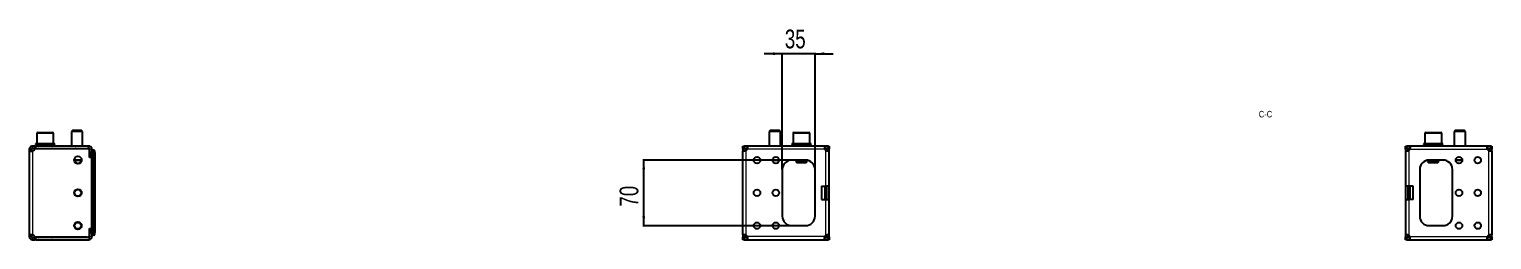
# Model space of a CAD drawing. Header units: millimetres. Extents: x -438 to 2930, y -570 to 593.
# Drawn here: x 1367 to 2930, y 195 to 420 of the extents above; entities that cross this region are included whole.
import ezdxf

# ---------------------------------------------------------------- set-up
doc = ezdxf.new("R2010")
doc.units = ezdxf.units.MM
doc.layers.add('FORMAT', color=7, linetype='Continuous')
doc.styles.add('SLDTEXTSTYLE0', font='TXT', dxfattribs={"width": 0.75})
doc.dimstyles.new('SLDDIMSTYLE0', dxfattribs={"dimtxt": 20, "dimasz": 10, "dimexe": 0, "dimexo": 0.0625, "dimgap": 5, "dimtad": 2, "dimdec": 1, "dimrnd": 1e-09, "dimzin": 12, "dimdsep": 46, "dimtxsty": 'SLDTEXTSTYLE0', "dimsah": 1, "dimcen": 0.09, "dimadec": 0, "dimazin": 3, "dimtfac": 1, "dimtofl": 0, "dimtmove": 0, "dimatfit": 3, "dimfxl": 0, "dimfrac": 2, "dimtolj": 1, "dimtzin": 12, "dimarcsym": 0})
doc.dimstyles.new('SLDDIMSTYLE1', dxfattribs={"dimtxt": 20, "dimasz": 10, "dimexe": 0, "dimexo": 0.0625, "dimgap": 5, "dimtad": 2, "dimdec": 1, "dimrnd": 1e-09, "dimzin": 12, "dimdsep": 46, "dimtxsty": 'SLDTEXTSTYLE0', "dimsah": 1, "dimcen": 0.09, "dimadec": 0, "dimazin": 3, "dimtfac": 1, "dimtmove": 0, "dimatfit": 0, "dimfxl": 0, "dimfrac": 2, "dimtolj": 1, "dimtzin": 12, "dimarcsym": 0})

# ---------------------------------------------------------------- blocks, each defined once
blk = doc.blocks.new('_D_9')
at = {"layer": 'FORMAT'}
for p, q in [((2171.5, 393.4), (2152.3, 393.4)), ((2171.5, 270), (2171.5, 394.4)), ((2206.5, 393.4), (2171.5, 393.4)), ((2206.5, 270), (2206.5, 394.4)), ((2206.5, 393.4), (2225.7, 393.4))]:
    blk.add_line(p, q, dxfattribs=at)
for points in [[(2171.5, 393.4), (2161.5, 395), (2161.5, 391.9)], [(2206.5, 393.4), (2216.5, 391.9), (2216.5, 395)]]:
    blk.add_solid(points, dxfattribs=at)
at = {"layer": 'FORMAT', "insert": (2174.2, 419.2), "char_height": 20, "attachment_point": 1, "style": 'SLDTEXTSTYLE0'}
blk.add_mtext('35', dxfattribs=at)
blk = doc.blocks.new('_D_10')
at = {"layer": 'FORMAT'}
for p, q in [((2181.5, 279.9), (2022.5, 279.9)), ((2023.5, 209.9), (2023.5, 279.9)), ((2181.5, 209.9), (2022.5, 209.9))]:
    blk.add_line(p, q, dxfattribs=at)
for points in [[(2023.5, 279.9), (2022, 269.9), (2025, 269.9)], [(2023.5, 209.9), (2025, 219.9), (2022, 219.9)]]:
    blk.add_solid(points, dxfattribs=at)
at = {"layer": 'FORMAT', "insert": (1997.7, 230.2), "char_height": 20, "attachment_point": 1, "rotation": 90, "style": 'SLDTEXTSTYLE0'}
blk.add_mtext('70', dxfattribs=at)

msp = doc.modelspace()

# ---------------------------------------------------------------- linework, layer by layer
at = {"color": 7, "linetype": 'Continuous', "lineweight": 25}
for p, q in [((1373.71, 297.45), (1373.71, 296.45)), ((1373.71, 297.45), (1373.72, 297.45)), ((1373.72, 297.45), (1373.72, 297.2)), ((1374.51, 297.45), (1373.72, 297.45)), ((1374.51, 297.45), (1374.61, 297.45)), ((1374.61, 297.45), (1374.61, 297.2)), ((1376.75, 297.45), (1374.61, 297.45)), ((1374.96, 308.45), (1374.96, 297.45)), ((1375.96, 309.45), (1391.96, 309.45)), ((1376.75, 297.45), (1376.93, 297.45)), ((1376.93, 297.45), (1376.93, 297.2)), ((1380.09, 297.45), (1376.93, 297.45)), ((1380.09, 297.45), (1380.32, 297.45)), ((1380.32, 297.45), (1380.32, 297.2)), ((1384.01, 297.45), (1380.32, 297.45)), ((1384.01, 297.45), (1384.1, 297.45)), ((1384.23, 297.45), (1384.26, 297.45)), ((1384.26, 297.45), (1384.26, 297.2)), ((1387.93, 297.45), (1384.26, 297.45)), ((1387.93, 297.45), (1388.16, 297.45)), ((1388.16, 297.45), (1388.16, 297.2)), ((1391.25, 297.45), (1388.16, 297.45)), ((1391.25, 297.45), (1391.42, 297.45)), ((1391.42, 297.45), (1391.42, 297.2)), ((1393.45, 297.45), (1391.42, 297.45)), ((1392.96, 297.45), (1392.96, 308.45)), ((1393.45, 297.45), (1393.54, 297.45)), ((1393.54, 297.45), (1393.54, 297.2)), ((1394.21, 297.45), (1393.54, 297.45)), ((1394.21, 296.45), (1394.21, 297.45)), ((1413.04, 311.45), (1411.96, 310.37)), ((1411.96, 310.37), (1411.96, 294.95)), ((1423.96, 310.37), (1411.96, 310.37)), ((1422.89, 311.45), (1413.04, 311.45)), ((1423.96, 310.37), (1422.89, 311.45)), ((1423.96, 294.95), (1423.96, 310.37)), ((2158.58, 311.45), (2157.51, 310.37)), ((2157.51, 310.37), (2157.51, 294.95)), ((2169.51, 310.37), (2157.51, 310.37)), ((2168.43, 311.45), (2158.58, 311.45)), ((2169.51, 310.37), (2168.43, 311.45)), ((2169.51, 294.95), (2169.51, 310.37)), ((2181.76, 297.45), (2181.76, 296.45)), ((2181.76, 297.45), (2181.76, 297.2)), ((2182.59, 297.45), (2181.76, 297.45)), ((2181.76, 297.45), (2181.76, 297.45)), ((2182.59, 297.45), (2182.69, 297.45)), ((2182.69, 297.45), (2182.69, 297.2)), ((2184.86, 297.45), (2182.69, 297.45)), ((2183.01, 308.45), (2183.01, 297.45)), ((2184.01, 309.45), (2192.4, 309.45)), ((2184.86, 297.45), (2185.04, 297.45)), ((2185.04, 297.45), (2185.04, 297.2)), ((2188.22, 297.45), (2185.04, 297.45)), ((2188.22, 297.45), (2188.45, 297.45)), ((2188.45, 297.45), (2188.45, 297.2)), ((2192.15, 297.45), (2188.45, 297.45)), ((2192.15, 297.45), (2192.44, 297.45)), ((2192.15, 297.45), (2192.22, 297.45)), ((2192.35, 297.45), (2192.4, 297.45)), ((2192.4, 309.45), (2200.01, 309.45)), ((2192.4, 297.45), (2192.4, 297.2)), ((2196.06, 297.45), (2192.4, 297.45)), ((2196.06, 297.45), (2196.29, 297.45)), ((2196.29, 297.45), (2196.29, 297.2)), ((2199.35, 297.45), (2196.29, 297.45)), ((2199.35, 297.45), (2199.53, 297.45)), ((2199.53, 297.45), (2199.53, 297.2)), ((2201.53, 297.45), (2199.53, 297.45)), ((2201.01, 297.45), (2201.01, 308.45)), ((2201.53, 297.45), (2201.62, 297.45)), ((2201.62, 297.45), (2201.62, 297.2)), ((2202.26, 297.45), (2201.62, 297.45)), ((2202.26, 296.45), (2202.26, 297.45)), ((2856.76, 297.45), (2856.76, 296.45)), ((2856.76, 297.45), (2856.76, 297.2)), ((2857.59, 297.45), (2856.76, 297.45)), ((2856.76, 297.45), (2856.76, 297.45)), ((2857.59, 297.45), (2857.7, 297.45)), ((2857.7, 297.45), (2857.7, 297.2)), ((2859.86, 297.45), (2857.7, 297.45)), ((2858.01, 308.45), (2858.01, 297.45)), ((2859.01, 309.45), (2867.35, 309.45)), ((2859.86, 297.45), (2860.04, 297.45)), ((2860.04, 297.45), (2860.04, 297.2)), ((2863.22, 297.45), (2860.04, 297.45)), ((2863.22, 297.45), (2863.45, 297.45)), ((2863.45, 297.45), (2863.45, 297.2)), ((2867.15, 297.45), (2863.45, 297.45)), ((2867.15, 297.45), (2867.39, 297.45)), ((2867.15, 297.45), (2867.23, 297.45)), ((2867.35, 309.45), (2875.01, 309.45)), ((2867.35, 297.45), (2867.4, 297.45)), ((2867.4, 297.45), (2867.4, 297.2)), ((2871.06, 297.45), (2867.4, 297.45)), ((2871.06, 297.45), (2871.29, 297.45)), ((2871.29, 297.45), (2871.29, 297.2)), ((2874.36, 297.45), (2871.29, 297.45)), ((2874.36, 297.45), (2874.53, 297.45)), ((2874.53, 297.45), (2874.53, 297.2)), ((2876.53, 297.45), (2874.53, 297.45)), ((2876.01, 297.45), (2876.01, 308.45)), ((2876.53, 297.45), (2876.62, 297.45)), ((2876.62, 297.45), (2876.62, 297.2)), ((2877.26, 297.45), (2876.62, 297.45)), ((2877.26, 296.45), (2877.26, 297.45)), ((2890.58, 311.45), (2889.51, 310.37)), ((2889.51, 310.37), (2889.51, 294.95)), ((2901.51, 310.37), (2889.51, 310.37)), ((2900.43, 311.45), (2890.58, 311.45)), ((2901.51, 310.37), (2900.43, 311.45)), ((2901.51, 294.95), (2901.51, 310.37)), ((1369.46, 291.45), (1366.96, 291.45)), ((1366.96, 291.45), (1366.96, 290.23)), ((1369.46, 290.23), (1366.96, 290.23)), ((1366.96, 290.23), (1366.96, 199.67)), ((1369.46, 291.45), (1369.46, 290.23)), ((1370.46, 292.45), (1370.46, 294.95)), ((1372.87, 294.95), (1370.46, 294.95)), ((1372.87, 292.45), (1370.46, 292.45)), ((1372.86, 294.95), (1372.86, 292.45)), ((1372.86, 294.95), (1373.86, 294.95)), ((1373.86, 292.45), (1372.86, 292.45)), ((1373.71, 296.45), (1373.72, 296.45)), ((1373.72, 296.45), (1373.72, 296.7)), ((1374.51, 296.45), (1373.72, 296.45)), ((1430.46, 294.95), (1373.86, 294.95)), ((1373.86, 292.45), (1430.46, 292.45)), ((1373.89, 292.35), (1428.86, 292.35)), ((1374.51, 296.45), (1374.61, 296.45)), ((1374.61, 296.45), (1374.61, 296.7)), ((1376.75, 296.45), (1374.61, 296.45)), ((1376.75, 296.45), (1376.93, 296.45)), ((1376.93, 296.45), (1376.93, 296.7)), ((1380.09, 296.45), (1376.93, 296.45)), ((1377.96, 296.45), (1377.96, 294.95)), ((1380.09, 296.45), (1380.32, 296.45)), ((1380.32, 296.45), (1380.32, 296.7)), ((1384.01, 296.45), (1380.32, 296.45)), ((1384.01, 296.45), (1384.19, 296.45)), ((1384.19, 296.45), (1384.26, 296.45)), ((1384.26, 296.45), (1384.26, 296.7)), ((1387.93, 296.45), (1384.26, 296.45)), ((1387.93, 296.45), (1388.16, 296.45)), ((1388.16, 296.45), (1388.16, 296.7)), ((1391.25, 296.45), (1388.16, 296.45)), ((1389.96, 294.95), (1389.96, 296.45)), ((1391.25, 296.45), (1391.42, 296.45)), ((1391.42, 296.45), (1391.42, 296.7)), ((1393.45, 296.45), (1391.42, 296.45)), ((1393.45, 296.45), (1393.54, 296.45)), ((1393.54, 296.45), (1393.54, 296.7)), ((1394.21, 296.45), (1393.54, 296.45)), ((1407.71, 292.45), (1407.71, 292.35)), ((1408, 292.45), (1408, 292.35)), ((1409.69, 292.45), (1409.69, 292.35)), ((1412.64, 292.45), (1412.64, 292.35)), ((1416.39, 292.45), (1416.39, 292.35)), ((1420.39, 292.45), (1420.39, 292.35)), ((1424.02, 292.45), (1424.02, 292.35)), ((1426.72, 292.45), (1426.72, 292.35)), ((1428.09, 292.45), (1428.09, 292.35)), ((1428.21, 292.35), (1428.21, 292.45)), ((1431.36, 282.85), (1431.36, 289.85)), ((1431.36, 284.43), (1431.46, 284.21)), ((1433.96, 282.85), (1431.36, 282.85)), ((1431.46, 291.45), (1431.46, 283.5)), ((1433.96, 283.5), (1431.46, 283.5)), ((1433.96, 291.45), (1433.96, 283.5)), ((1433.96, 291.2), (1434.16, 291.2)), ((1433.96, 201.47), (1433.96, 288.92)), ((1433.96, 282.85), (1433.96, 207.05)), ((1434.16, 291.2), (1435.85, 290.74)), ((1434.16, 202.1), (1434.16, 288.3)), ((1436.96, 287.85), (1436.96, 289.3)), ((1436.96, 287.85), (1436.96, 213.4)), ((2129.51, 292.45), (2129.51, 294.95)), ((2129.51, 294.95), (2130.62, 294.95)), ((2130.62, 292.45), (2129.51, 292.45)), ((2129.51, 292.45), (2129.51, 292.35)), ((2129.51, 292.35), (2132.01, 292.35)), ((2129.51, 291.74), (2129.51, 292.35)), ((2129.51, 291.74), (2129.51, 289.67)), ((2129.51, 200.22), (2129.51, 289.67)), ((2129.51, 289.67), (2130.6, 289.67)), ((2134.34, 294.95), (2130.62, 294.95)), ((2134.34, 292.45), (2130.62, 292.45)), ((2132.01, 292.35), (2132.01, 291.74)), ((2132.01, 291.74), (2132.01, 289.92)), ((2216.68, 294.95), (2134.34, 294.95)), ((2134.34, 294.95), (2134.34, 292.73)), ((2181.76, 296.45), (2181.76, 296.7)), ((2182.59, 296.45), (2181.76, 296.45)), ((2181.76, 296.45), (2181.76, 296.45)), ((2182.59, 296.45), (2182.69, 296.45)), ((2182.69, 296.45), (2182.69, 296.7)), ((2184.86, 296.45), (2182.69, 296.45)), ((2184.86, 296.45), (2185.04, 296.45)), ((2185.04, 296.45), (2185.04, 296.7)), ((2188.22, 296.45), (2185.04, 296.45)), ((2186.01, 296.45), (2186.01, 294.95)), ((2188.22, 296.45), (2188.45, 296.45)), ((2188.45, 296.45), (2188.45, 296.7)), ((2192.15, 296.45), (2188.45, 296.45)), ((2192.15, 296.45), (2192.3, 296.45)), ((2192.3, 296.45), (2192.4, 296.45)), ((2192.4, 296.45), (2192.4, 296.7)), ((2196.06, 296.45), (2192.4, 296.45)), ((2196.06, 296.45), (2196.29, 296.45)), ((2196.29, 296.45), (2196.29, 296.7)), ((2199.35, 296.45), (2196.29, 296.45)), ((2198.01, 294.95), (2198.01, 296.45)), ((2199.35, 296.45), (2199.53, 296.45)), ((2199.53, 296.45), (2199.53, 296.7)), ((2201.53, 296.45), (2199.53, 296.45)), ((2201.53, 296.45), (2201.62, 296.45)), ((2201.62, 296.45), (2201.62, 296.7)), ((2202.26, 296.45), (2201.62, 296.45)), ((2216.68, 294.95), (2216.68, 292.45)), ((2220.4, 294.95), (2216.68, 294.95)), ((2220.4, 292.45), (2216.68, 292.45)), ((2219.01, 292.35), (2221.51, 292.35)), ((2219.01, 291.74), (2219.01, 292.35)), ((2219.01, 289.9), (2219.01, 291.74)), ((2220.4, 294.95), (2221.51, 294.95)), ((2221.51, 292.45), (2220.4, 292.45)), ((2221.51, 294.95), (2221.51, 292.45)), ((2221.51, 292.35), (2221.51, 292.45)), ((2221.51, 292.35), (2221.51, 291.74)), ((2221.51, 289.67), (2221.51, 291.74)), ((2221.51, 251.95), (2221.51, 289.67)), ((2837.51, 292.45), (2837.51, 294.95)), ((2837.51, 294.95), (2838.62, 294.95)), ((2838.62, 292.45), (2837.51, 292.45)), ((2837.51, 292.45), (2837.51, 292.35)), ((2837.51, 292.35), (2840.01, 292.35)), ((2837.51, 291.74), (2837.51, 292.35)), ((2837.51, 291.74), (2837.51, 289.67)), ((2837.51, 289.67), (2838.6, 289.67)), ((2837.51, 289.67), (2837.51, 251.95)), ((2842.34, 294.95), (2838.62, 294.95)), ((2842.34, 292.45), (2838.62, 292.45)), ((2840.01, 292.35), (2840.01, 291.74)), ((2840.01, 291.74), (2840.01, 289.92)), ((2842.34, 294.95), (2842.34, 292.73)), ((2924.68, 294.95), (2842.34, 294.95)), ((2856.76, 296.45), (2856.76, 296.7)), ((2857.59, 296.45), (2856.76, 296.45)), ((2856.76, 296.45), (2856.76, 296.45)), ((2857.59, 296.45), (2857.7, 296.45)), ((2857.7, 296.45), (2857.7, 296.7)), ((2859.86, 296.45), (2857.7, 296.45)), ((2859.86, 296.45), (2860.04, 296.45)), ((2860.04, 296.45), (2860.04, 296.7)), ((2863.22, 296.45), (2860.04, 296.45)), ((2861.01, 296.45), (2861.01, 294.95)), ((2863.22, 296.45), (2863.45, 296.45)), ((2863.45, 296.45), (2863.45, 296.7)), ((2867.15, 296.45), (2863.45, 296.45)), ((2867.15, 296.45), (2867.31, 296.45)), ((2867.31, 296.45), (2867.4, 296.45)), ((2867.4, 296.45), (2867.4, 296.7)), ((2871.06, 296.45), (2867.4, 296.45)), ((2871.06, 296.45), (2871.29, 296.45)), ((2871.29, 296.45), (2871.29, 296.7)), ((2874.36, 296.45), (2871.29, 296.45)), ((2873.01, 294.95), (2873.01, 296.45)), ((2874.36, 296.45), (2874.53, 296.45)), ((2874.53, 296.45), (2874.53, 296.7)), ((2876.53, 296.45), (2874.53, 296.45)), ((2876.53, 296.45), (2876.62, 296.45)), ((2876.62, 296.45), (2876.62, 296.7)), ((2877.26, 296.45), (2876.62, 296.45)), ((2924.68, 292.45), (2924.68, 294.95)), ((2928.4, 294.95), (2924.68, 294.95)), ((2928.4, 292.45), (2924.68, 292.45)), ((2927.01, 292.35), (2929.51, 292.35)), ((2927.01, 291.74), (2927.01, 292.35)), ((2927.01, 289.9), (2927.01, 291.74)), ((2928.4, 294.95), (2929.51, 294.95)), ((2929.51, 292.45), (2928.4, 292.45)), ((2929.51, 294.95), (2929.51, 292.45)), ((2929.51, 292.35), (2929.51, 292.45)), ((2929.51, 292.35), (2929.51, 291.74)), ((2929.51, 289.67), (2929.51, 291.74)), ((2929.51, 289.67), (2929.51, 200.22)), ((1422.93, 279.45), (1414.99, 279.45)), ((2167.97, 279.45), (2161.04, 279.45)), ((2171.51, 269.95), (2171.51, 219.95)), ((2196.51, 279.95), (2181.51, 279.95)), ((2183.18, 279.85), (2183.16, 279.85)), ((2183.18, 279.85), (2183.18, 279.85)), ((2183.28, 279.85), (2183.18, 279.85)), ((2183.28, 279.95), (2183.28, 279.85)), ((2186.53, 279.85), (2183.28, 279.85)), ((2186.01, 279.85), (2186.01, 278.52)), ((2186.01, 278.52), (2187.08, 277.45)), ((2186.01, 278.52), (2192.3, 278.52)), ((2186.53, 279.85), (2188.43, 279.85)), ((2187.08, 277.45), (2192.25, 277.45)), ((2188.99, 279.85), (2188.43, 279.85)), ((2195.03, 279.85), (2188.99, 279.85)), ((2192.25, 277.45), (2196.93, 277.45)), ((2192.3, 278.52), (2198.01, 278.52)), ((2195.58, 279.85), (2195.03, 279.85)), ((2195.58, 279.85), (2197.48, 279.85)), ((2196.93, 277.45), (2198.01, 278.52)), ((2197.92, 279.85), (2197.48, 279.85)), ((2198.01, 278.52), (2198.01, 279.83)), ((2206.51, 219.95), (2206.51, 269.95)), ((2852.51, 269.95), (2852.51, 219.95)), ((2861.01, 279.83), (2861.01, 278.52)), ((2861.01, 278.52), (2862.08, 277.45)), ((2861.01, 278.52), (2867.26, 278.52)), ((2861.53, 279.85), (2861.1, 279.85)), ((2861.53, 279.85), (2863.43, 279.85)), ((2862.08, 277.45), (2867.22, 277.45)), ((2877.51, 279.95), (2862.51, 279.95)), ((2863.99, 279.85), (2863.43, 279.85)), ((2870.03, 279.85), (2863.99, 279.85)), ((2867.22, 277.45), (2871.93, 277.45)), ((2867.26, 278.52), (2873.01, 278.52)), ((2870.58, 279.85), (2870.03, 279.85)), ((2870.58, 279.85), (2872.48, 279.85)), ((2871.93, 277.45), (2873.01, 278.52)), ((2875.74, 279.85), (2872.48, 279.85)), ((2873.01, 278.52), (2873.01, 279.85)), ((2875.74, 279.85), (2875.74, 279.95)), ((2875.84, 279.85), (2875.74, 279.85)), ((2875.86, 279.85), (2875.84, 279.85)), ((2875.84, 279.85), (2875.84, 279.85)), ((2887.51, 219.95), (2887.51, 269.95)), ((2897.97, 279.45), (2891.04, 279.45)), ((2213.51, 251.95), (2218.01, 251.95)), ((2213.51, 251.95), (2213.51, 237.95)), ((2221.51, 251.95), (2218.01, 251.95)), ((2219.01, 237.95), (2219.01, 251.95)), ((2221.51, 237.95), (2221.51, 251.95)), ((2841.01, 251.95), (2837.51, 251.95)), ((2837.51, 251.95), (2837.51, 237.95)), ((2840.01, 251.95), (2840.01, 237.95)), ((2845.51, 251.95), (2841.01, 251.95)), ((2845.51, 237.95), (2845.51, 251.95)), ((2213.51, 237.95), (2218.01, 237.95)), ((2218.01, 237.95), (2221.51, 237.95)), ((2221.51, 200.22), (2221.51, 237.95)), ((2837.51, 237.95), (2841.01, 237.95)), ((2837.51, 237.95), (2837.51, 200.22)), ((2845.51, 237.95), (2841.01, 237.95)), ((1431.36, 207.05), (1433.96, 207.05)), ((1431.36, 200.05), (1431.36, 207.05)), ((1431.36, 205.97), (1431.46, 206.18)), ((1431.46, 206.4), (1431.46, 198.45)), ((1433.96, 206.4), (1431.46, 206.4)), ((1433.96, 206.4), (1433.96, 198.45)), ((1436.96, 213.4), (1436.96, 205.2)), ((1437.16, 211.45), (1436.96, 211.45)), ((1437.16, 211.42), (1436.96, 211.42)), ((1437.16, 211.4), (1436.96, 211.4)), ((1437.16, 207.2), (1436.96, 207.2)), ((1437.16, 207.14), (1436.96, 207.14)), ((1436.96, 205.2), (1436.96, 202.55)), ((1437.16, 210.96), (1437.16, 207.64)), ((2181.51, 209.95), (2196.51, 209.95)), ((2862.51, 209.95), (2877.51, 209.95)), ((1366.96, 199.67), (1369.46, 199.67)), ((1366.96, 199.67), (1366.96, 198.45)), ((1366.96, 198.45), (1369.46, 198.45)), ((1369.46, 199.67), (1369.46, 198.45)), ((1370.46, 194.95), (1370.46, 197.45)), ((1370.46, 197.45), (1372.87, 197.45)), ((1370.46, 194.95), (1372.87, 194.95)), ((1372.86, 197.45), (1372.86, 194.95)), ((1372.86, 197.45), (1373.86, 197.45)), ((1373.86, 194.95), (1372.86, 194.95)), ((1430.46, 197.45), (1373.86, 197.45)), ((1373.86, 194.95), (1430.46, 194.95)), ((1428.86, 197.55), (1373.89, 197.55)), ((1434.16, 199.2), (1433.96, 199.2)), ((1435.85, 199.65), (1434.16, 199.2)), ((1436.96, 201.1), (1436.96, 202.55)), ((2129.51, 200.22), (2129.51, 198.16)), ((2129.51, 197.55), (2129.51, 198.16)), ((2132.01, 197.55), (2129.51, 197.55)), ((2129.51, 197.55), (2129.51, 197.45)), ((2129.51, 194.95), (2129.51, 197.45)), ((2129.51, 197.45), (2130.62, 197.45)), ((2130.62, 194.95), (2129.51, 194.95)), ((2130.62, 197.45), (2134.34, 197.45)), ((2130.62, 194.95), (2134.34, 194.95)), ((2132.01, 200), (2132.01, 198.16)), ((2132.01, 198.16), (2132.01, 197.55)), ((2134.34, 197.45), (2134.34, 194.95)), ((2134.34, 194.95), (2216.68, 194.95)), ((2216.68, 197.45), (2220.4, 197.45)), ((2216.68, 194.95), (2216.68, 197.16)), ((2216.68, 194.95), (2220.4, 194.95)), ((2219.01, 198.16), (2219.01, 199.98)), ((2219.01, 197.55), (2219.01, 198.16)), ((2221.51, 197.55), (2219.01, 197.55)), ((2220.4, 197.45), (2221.51, 197.45)), ((2221.51, 194.95), (2220.4, 194.95)), ((2221.51, 200.22), (2220.41, 200.22)), ((2221.51, 198.16), (2221.51, 200.22)), ((2221.51, 198.16), (2221.51, 197.55)), ((2221.51, 197.45), (2221.51, 197.55)), ((2221.51, 197.45), (2221.51, 194.95)), ((2837.51, 200.22), (2837.51, 198.16)), ((2837.51, 197.55), (2837.51, 198.16)), ((2840.01, 197.55), (2837.51, 197.55)), ((2837.51, 197.55), (2837.51, 197.45)), ((2837.51, 194.95), (2837.51, 197.45)), ((2837.51, 197.45), (2838.62, 197.45)), ((2838.62, 194.95), (2837.51, 194.95)), ((2838.62, 197.45), (2842.34, 197.45)), ((2838.62, 194.95), (2842.34, 194.95)), ((2840.01, 200), (2840.01, 198.16)), ((2840.01, 198.16), (2840.01, 197.55)), ((2842.34, 194.95), (2842.34, 197.45)), ((2842.34, 194.95), (2924.68, 194.95)), ((2924.68, 197.45), (2928.4, 197.45)), ((2924.68, 194.95), (2924.68, 197.16)), ((2924.68, 194.95), (2928.4, 194.95)), ((2927.01, 198.16), (2927.01, 199.98)), ((2927.01, 197.55), (2927.01, 198.16)), ((2929.51, 197.55), (2927.01, 197.55)), ((2928.4, 197.45), (2929.51, 197.45)), ((2929.51, 194.95), (2928.4, 194.95)), ((2929.51, 200.22), (2928.41, 200.22)), ((2929.51, 198.16), (2929.51, 200.22)), ((2929.51, 198.16), (2929.51, 197.55)), ((2929.51, 197.45), (2929.51, 197.55)), ((2929.51, 197.45), (2929.51, 194.95))]:
    msp.add_line(p, q, dxfattribs=at)
at = {"color": 8, "linetype": 'Continuous', "lineweight": 18}
for p, q in [((1392.96, 308.45), (1374.96, 308.45)), ((2192.44, 308.45), (2183.01, 308.45)), ((2201.01, 308.45), (2192.44, 308.45)), ((2867.39, 308.45), (2858.01, 308.45)), ((2876.01, 308.45), (2867.39, 308.45)), ((1370.46, 289.67), (1370.46, 200.22)), ((1373.86, 294.95), (1373.86, 292.45)), ((1430.46, 292.45), (1430.46, 294.95)), ((1431.46, 291.45), (1433.96, 291.45)), ((1433.76, 282.85), (1433.76, 283.5)), ((1435.85, 287.85), (1434.16, 288.3)), ((1435.85, 202.55), (1435.85, 287.85)), ((1436.96, 287.85), (1435.85, 287.85)), ((2132.01, 291.74), (2129.51, 291.74)), ((2130.62, 294.95), (2130.62, 292.45)), ((2132.01, 291.45), (2134.09, 291.45)), ((2133.01, 199.67), (2133.01, 290.23)), ((2216.92, 291.45), (2134.09, 291.45)), ((2216.92, 291.45), (2219.01, 291.45)), ((2218.01, 251.95), (2218.01, 290.23)), ((2221.51, 291.74), (2219.01, 291.74)), ((2220.4, 292.45), (2220.4, 294.95)), ((2840.01, 291.74), (2837.51, 291.74)), ((2838.62, 294.95), (2838.62, 292.45)), ((2840.01, 291.45), (2842.09, 291.45)), ((2841.01, 290.23), (2841.01, 251.95)), ((2842.09, 291.45), (2924.92, 291.45)), ((2924.92, 291.45), (2927.01, 291.45)), ((2926.01, 290.23), (2926.01, 199.67)), ((2929.51, 291.74), (2927.01, 291.74)), ((2928.4, 292.45), (2928.4, 294.95)), ((1414.99, 280.45), (1422.93, 280.45)), ((2161.04, 280.45), (2167.97, 280.45)), ((2188.43, 279.95), (2188.43, 279.85)), ((2188.99, 279.95), (2188.99, 279.85)), ((2195.03, 279.95), (2195.03, 279.85)), ((2195.58, 279.95), (2195.58, 279.85)), ((2863.43, 279.95), (2863.43, 279.85)), ((2863.99, 279.95), (2863.99, 279.85)), ((2870.03, 279.95), (2870.03, 279.85)), ((2870.58, 279.95), (2870.58, 279.85)), ((2891.04, 280.45), (2897.97, 280.45)), ((2216.81, 237.95), (2216.81, 251.95)), ((2217.01, 251.95), (2217.01, 237.95)), ((2217.12, 237.95), (2217.12, 251.95)), ((2217.32, 251.95), (2217.32, 237.95)), ((2218.2, 237.95), (2218.2, 251.95)), ((2218.4, 251.95), (2218.4, 237.95)), ((2218.5, 237.95), (2218.5, 251.95)), ((2218.7, 251.95), (2218.7, 237.95)), ((2840.31, 237.95), (2840.31, 251.95)), ((2840.51, 251.95), (2840.51, 237.95)), ((2840.62, 237.95), (2840.62, 251.95)), ((2840.82, 251.95), (2840.82, 237.95)), ((2841.7, 237.95), (2841.7, 251.95)), ((2841.9, 251.95), (2841.9, 237.95)), ((2842, 237.95), (2842, 251.95)), ((2842.2, 251.95), (2842.2, 237.95)), ((2218.01, 199.67), (2218.01, 237.95)), ((2841.01, 237.95), (2841.01, 199.67)), ((1433.76, 206.4), (1433.76, 207.05)), ((1437.16, 210.96), (1436.96, 210.96)), ((1437.16, 207.64), (1436.96, 207.64)), ((1373.86, 197.45), (1373.86, 194.95)), ((1430.46, 197.45), (1430.46, 194.95)), ((1431.46, 198.45), (1433.96, 198.45)), ((1434.16, 202.1), (1435.85, 202.55)), ((1435.85, 202.55), (1436.96, 202.55)), ((2129.51, 198.16), (2132.01, 198.16)), ((2130.62, 197.45), (2130.62, 194.95)), ((2134.09, 198.45), (2132.01, 198.45)), ((2216.92, 198.45), (2134.09, 198.45)), ((2219.01, 198.45), (2216.92, 198.45)), ((2219.01, 198.16), (2221.51, 198.16)), ((2220.4, 194.95), (2220.4, 197.45)), ((2837.51, 198.16), (2840.01, 198.16)), ((2838.62, 197.45), (2838.62, 194.95)), ((2842.09, 198.45), (2840.01, 198.45)), ((2842.09, 198.45), (2924.92, 198.45)), ((2927.01, 198.45), (2924.92, 198.45)), ((2927.01, 198.16), (2929.51, 198.16)), ((2928.4, 194.95), (2928.4, 197.45))]:
    msp.add_line(p, q, dxfattribs=at)
at = {"color": 7, "linetype": 'Continuous', "lineweight": 25}
for centre, radius in [((1418.96, 279.95), 4), ((2144.51, 279.95), 3.5), ((2164.51, 279.95), 3.5), ((2894.51, 279.95), 3.5), ((2914.51, 279.95), 3.5), ((1418.96, 244.95), 4), ((1418.96, 244.95), 3.5), ((2144.51, 244.95), 3.5), ((2164.51, 244.95), 3.5), ((2894.51, 244.95), 3.5), ((2914.51, 244.95), 3.5), ((1418.96, 209.95), 4), ((1418.96, 209.95), 3.5), ((2144.51, 209.95), 3.5), ((2164.51, 209.95), 3.5), ((2894.51, 209.95), 3.5), ((2914.51, 209.95), 3.5)]:
    msp.add_circle(centre, radius, dxfattribs=at)
for centre, radius, start, end in [((1375.96, 308.45), 1, 90, 180), ((1391.96, 308.45), 1, 0, 90), ((2184.01, 308.45), 1, 90, 180), ((2200.01, 308.45), 1, 0, 90), ((2859.01, 308.45), 1, 90, 180), ((2875.01, 308.45), 1, 0, 90), ((1369.74, 293.1), 3.5, 281.89481, 337.11462), ((1373.89, 291.35), 1, 90, 157.11462), ((1376.61, 292.1), 0.35, 45.58469, 90), ((1391.31, 292.1), 0.35, 90, 134.41531), ((1428.86, 289.85), 2.5, 360, 90), ((1430.46, 291.45), 3.5, 0, 90), ((1430.46, 291.45), 1, 0, 90), ((1435.46, 289.3), 1.5, 0, 75), ((2131.01, 293.1), 3.5, 304.8499, 331.87293), ((2220.01, 293.1), 3.5, 208.12707, 235.1501), ((2839.01, 293.1), 3.5, 304.8499, 331.87293), ((2928.01, 293.1), 3.5, 208.12707, 235.1501), ((1418.96, 279.95), 3.5, 188.21321, 351.78679), ((2181.51, 269.95), 10, 90, 180), ((2196.51, 269.95), 10, 0, 90), ((2862.51, 269.95), 10, 90, 180), ((2877.51, 269.95), 10, 0, 90), ((2181.51, 219.95), 10, 180, 270), ((2196.51, 219.95), 10, 270, 0), ((2862.51, 219.95), 10, 180, 270), ((2877.51, 219.95), 10, 270, 0), ((1369.74, 196.8), 3.5, 22.88538, 78.10519), ((1373.89, 198.55), 1, 202.88538, 270), ((1376.61, 197.8), 0.35, 270, 314.41531), ((1391.31, 197.8), 0.35, 225.58469, 270), ((1428.86, 200.05), 2.5, 270, 0), ((1430.46, 198.45), 1, 270, 360), ((1430.46, 198.45), 3.5, 270, 360), ((1435.46, 201.1), 1.5, 285, 0), ((2131.01, 196.8), 3.5, 28.12707, 55.1501), ((2220.01, 196.8), 3.5, 124.8499, 151.87293), ((2839.01, 196.8), 3.5, 28.12707, 55.1501), ((2928.01, 196.8), 3.5, 124.8499, 151.87293)]:
    msp.add_arc(centre, radius, start, end, dxfattribs=at)
for centre, major_axis, start_param, end_param in [((1422.57, 291.2), (11.57, -3.1), 0.0670375, 0.2530722), ((1422.57, 199.2), (11.57, 3.1), 6.0301131, 6.2161478)]:
    msp.add_ellipse(centre, major_axis=major_axis, ratio=0.2505628, start_param=start_param, end_param=end_param, dxfattribs=at)
at = {"color": 8, "linetype": 'Continuous', "lineweight": 18}
for centre, major_axis, start_param, end_param in [((1435.46, 287.74), (0.38, 3), 4.762686, 6.2664448), ((1435.46, 202.65), (-0.38, 3), 3.1583332, 4.662092)]:
    msp.add_ellipse(centre, major_axis=major_axis, ratio=0.1230384, start_param=start_param, end_param=end_param, dxfattribs=at)
at = {"color": 7, "linetype": 'Continuous', "lineweight": 25}
for points, knots in [([(1373.72, 297.2), (1373.71, 297.24), (1373.71, 297.3), (1373.71, 297.38), (1373.71, 297.43), (1373.71, 297.45)], [0, 0, 0, 0, 0.4999808, 0.7499881, 1, 1, 1, 1]), ([(1374.61, 297.2), (1374.59, 297.24), (1374.57, 297.3), (1374.54, 297.38), (1374.52, 297.43), (1374.51, 297.45)], [0, 0, 0, 0, 0.49998083, 0.7499881, 1, 1, 1, 1]), ([(1376.93, 297.2), (1376.9, 297.24), (1376.85, 297.3), (1376.79, 297.38), (1376.77, 297.43), (1376.75, 297.45)], [0, 0, 0, 0, 0.4999808, 0.7499881, 1, 1, 1, 1]), ([(1380.32, 297.2), (1380.28, 297.24), (1380.22, 297.3), (1380.14, 297.38), (1380.11, 297.43), (1380.09, 297.45)], [0, 0, 0, 0, 0.4999808, 0.7499881, 1, 1, 1, 1]), ([(1384.26, 297.2), (1384.22, 297.24), (1384.16, 297.3), (1384.08, 297.38), (1384.03, 297.43), (1384.01, 297.45)], [0, 0, 0, 0, 0.4999808, 0.7499881, 1, 1, 1, 1]), ([(1384.26, 297.2), (1384.25, 297.27), (1384.22, 297.4), (1384.2, 297.43), (1384.19, 297.45)], [0, 0, 0, 0, 0.5617942, 1, 1, 1, 1]), ([(1388.16, 297.2), (1388.12, 297.24), (1388.07, 297.3), (1387.99, 297.38), (1387.95, 297.43), (1387.93, 297.45)], [0, 0, 0, 0, 0.4999808, 0.7499881, 1, 1, 1, 1]), ([(1391.42, 297.2), (1391.39, 297.24), (1391.35, 297.3), (1391.29, 297.38), (1391.26, 297.43), (1391.25, 297.45)], [0, 0, 0, 0, 0.4999808, 0.7499881, 1, 1, 1, 1]), ([(1393.54, 297.2), (1393.53, 297.24), (1393.5, 297.3), (1393.47, 297.38), (1393.46, 297.43), (1393.45, 297.45)], [0, 0, 0, 0, 0.49998083, 0.7499881, 1, 1, 1, 1]), ([(2181.76, 297.2), (2181.76, 297.24), (2181.76, 297.3), (2181.76, 297.38), (2181.76, 297.43), (2181.76, 297.45)], [0, 0, 0, 0, 0.4999808, 0.7499881, 1, 1, 1, 1]), ([(2182.69, 297.2), (2182.68, 297.24), (2182.65, 297.3), (2182.62, 297.38), (2182.6, 297.43), (2182.59, 297.45)], [0, 0, 0, 0, 0.4999808, 0.7499881, 1, 1, 1, 1]), ([(2185.04, 297.2), (2185.01, 297.24), (2184.96, 297.3), (2184.9, 297.38), (2184.87, 297.43), (2184.86, 297.45)], [0, 0, 0, 0, 0.4999808, 0.7499881, 1, 1, 1, 1]), ([(2188.45, 297.2), (2188.41, 297.24), (2188.35, 297.3), (2188.27, 297.38), (2188.23, 297.43), (2188.22, 297.45)], [0, 0, 0, 0, 0.4999808, 0.7499881, 1, 1, 1, 1]), ([(2192.4, 297.2), (2192.36, 297.24), (2192.29, 297.3), (2192.21, 297.38), (2192.17, 297.43), (2192.15, 297.45)], [0, 0, 0, 0, 0.4999808, 0.7499881, 1, 1, 1, 1]), ([(2192.4, 297.2), (2192.38, 297.27), (2192.35, 297.4), (2192.32, 297.43), (2192.3, 297.45)], [0, 0, 0, 0, 0.5617942, 1, 1, 1, 1]), ([(2196.29, 297.2), (2196.25, 297.24), (2196.19, 297.3), (2196.12, 297.38), (2196.08, 297.43), (2196.06, 297.45)], [0, 0, 0, 0, 0.4999808, 0.7499881, 1, 1, 1, 1]), ([(2199.53, 297.2), (2199.5, 297.24), (2199.45, 297.3), (2199.4, 297.38), (2199.37, 297.43), (2199.35, 297.45)], [0, 0, 0, 0, 0.4999808, 0.7499881, 1, 1, 1, 1]), ([(2201.62, 297.2), (2201.6, 297.24), (2201.58, 297.3), (2201.55, 297.38), (2201.54, 297.43), (2201.53, 297.45)], [0, 0, 0, 0, 0.49998083, 0.7499881, 1, 1, 1, 1]), ([(2856.76, 297.2), (2856.76, 297.24), (2856.76, 297.3), (2856.76, 297.38), (2856.76, 297.43), (2856.76, 297.45)], [0, 0, 0, 0, 0.49998083, 0.7499881, 1, 1, 1, 1]), ([(2857.7, 297.2), (2857.68, 297.24), (2857.65, 297.3), (2857.62, 297.38), (2857.6, 297.43), (2857.59, 297.45)], [0, 0, 0, 0, 0.4999808, 0.7499881, 1, 1, 1, 1]), ([(2860.04, 297.2), (2860.01, 297.24), (2859.97, 297.3), (2859.91, 297.38), (2859.88, 297.43), (2859.86, 297.45)], [0, 0, 0, 0, 0.4999808, 0.7499881, 1, 1, 1, 1]), ([(2863.45, 297.2), (2863.41, 297.24), (2863.36, 297.3), (2863.28, 297.38), (2863.24, 297.43), (2863.22, 297.45)], [0, 0, 0, 0, 0.4999808, 0.7499881, 1, 1, 1, 1]), ([(2867.4, 297.2), (2867.36, 297.24), (2867.3, 297.3), (2867.22, 297.38), (2867.17, 297.43), (2867.15, 297.45)], [0, 0, 0, 0, 0.4999808, 0.7499881, 1, 1, 1, 1]), ([(2867.4, 297.2), (2867.38, 297.27), (2867.35, 297.4), (2867.32, 297.43), (2867.31, 297.45)], [0, 0, 0, 0, 0.5617942, 1, 1, 1, 1]), ([(2871.29, 297.2), (2871.25, 297.24), (2871.2, 297.3), (2871.12, 297.38), (2871.08, 297.43), (2871.06, 297.45)], [0, 0, 0, 0, 0.4999808, 0.7499881, 1, 1, 1, 1]), ([(2874.53, 297.2), (2874.5, 297.24), (2874.46, 297.3), (2874.4, 297.38), (2874.37, 297.43), (2874.36, 297.45)], [0, 0, 0, 0, 0.49998083, 0.7499881, 1, 1, 1, 1]), ([(2876.62, 297.2), (2876.61, 297.24), (2876.58, 297.3), (2876.55, 297.38), (2876.54, 297.43), (2876.53, 297.45)], [0, 0, 0, 0, 0.4999808, 0.7499881, 1, 1, 1, 1]), ([(1370.46, 294.95), (1370.17, 294.93), (1369.61, 294.89), (1368.71, 294.53), (1367.83, 293.86), (1367.11, 292.76), (1367.01, 291.89), (1366.96, 291.45)], [0, 0, 0, 0, 0.16069, 0.3013121, 0.5219513, 0.7535732, 1, 1, 1, 1]), ([(1366.96, 290.23), (1367.01, 290.1), (1367.1, 289.88), (1367.67, 289.69), (1368.27, 289.62), (1368.9, 289.6), (1369.65, 289.61), (1370.18, 289.65), (1370.46, 289.67)], [0, 0, 0, 0, 0.2541487, 0.4482127, 0.5749082, 0.7088724, 0.8504677, 1, 1, 1, 1]), ([(1370.46, 292.45), (1370.38, 292.44), (1370.22, 292.43), (1370.01, 292.35), (1369.85, 292.25), (1369.72, 292.12), (1369.61, 291.98), (1369.49, 291.75), (1369.47, 291.57), (1369.46, 291.45)], [0, 0, 0, 0, 0.1567865, 0.2908092, 0.4035006, 0.4972984, 0.6071328, 0.7261813, 1, 1, 1, 1]), ([(1369.46, 290.23), (1369.47, 290.1), (1369.5, 289.9), (1369.65, 289.69), (1369.78, 289.65), (1369.83, 289.63)], [0, 0, 0, 0, 0.4882324, 0.8197059, 1, 1, 1, 1]), ([(1373.71, 296.45), (1373.71, 296.47), (1373.71, 296.51), (1373.71, 296.59), (1373.71, 296.66), (1373.72, 296.7)], [0, 0, 0, 0, 0.2501401, 0.5002802, 1, 1, 1, 1]), ([(1374.51, 296.45), (1374.52, 296.47), (1374.54, 296.51), (1374.57, 296.59), (1374.59, 296.66), (1374.61, 296.7)], [0, 0, 0, 0, 0.2501401, 0.5002802, 1, 1, 1, 1]), ([(1376.75, 296.45), (1376.77, 296.47), (1376.79, 296.51), (1376.85, 296.59), (1376.9, 296.66), (1376.93, 296.7)], [0, 0, 0, 0, 0.2501401, 0.5002802, 1, 1, 1, 1]), ([(1380.09, 296.45), (1380.11, 296.47), (1380.14, 296.51), (1380.22, 296.59), (1380.28, 296.66), (1380.32, 296.7)], [0, 0, 0, 0, 0.2501401, 0.5002802, 1, 1, 1, 1]), ([(1384.01, 296.45), (1384.03, 296.47), (1384.08, 296.51), (1384.16, 296.59), (1384.22, 296.66), (1384.26, 296.7)], [0, 0, 0, 0, 0.25014008, 0.50028016, 1, 1, 1, 1]), ([(1384.26, 296.7), (1384.25, 296.62), (1384.22, 296.49), (1384.2, 296.46), (1384.19, 296.45)], [0, 0, 0, 0, 0.5617942, 1, 1, 1, 1]), ([(1387.93, 296.45), (1387.95, 296.47), (1387.99, 296.51), (1388.07, 296.59), (1388.12, 296.66), (1388.16, 296.7)], [0, 0, 0, 0, 0.2501401, 0.5002802, 1, 1, 1, 1]), ([(1391.25, 296.45), (1391.26, 296.47), (1391.29, 296.51), (1391.35, 296.59), (1391.39, 296.66), (1391.42, 296.7)], [0, 0, 0, 0, 0.2501401, 0.5002802, 1, 1, 1, 1]), ([(1393.45, 296.45), (1393.46, 296.47), (1393.47, 296.51), (1393.5, 296.59), (1393.53, 296.66), (1393.54, 296.7)], [0, 0, 0, 0, 0.2501401, 0.5002802, 1, 1, 1, 1]), ([(1407.97, 292.35), (1407.97, 292.36), (1407.96, 292.39), (1407.95, 292.43), (1407.95, 292.45)], [0, 0, 0, 0, 0.374848, 1, 1, 1, 1]), ([(1409.6, 292.35), (1409.6, 292.36), (1409.58, 292.39), (1409.56, 292.43), (1409.55, 292.45)], [0, 0, 0, 0, 0.374848, 1, 1, 1, 1]), ([(1412.51, 292.35), (1412.5, 292.36), (1412.47, 292.39), (1412.44, 292.43), (1412.43, 292.45)], [0, 0, 0, 0, 0.374848, 1, 1, 1, 1]), ([(1416.25, 292.35), (1416.23, 292.36), (1416.2, 292.39), (1416.17, 292.43), (1416.15, 292.45)], [0, 0, 0, 0, 0.374848, 1, 1, 1, 1]), ([(1420.24, 292.35), (1420.23, 292.36), (1420.2, 292.39), (1420.17, 292.43), (1420.15, 292.45)], [0, 0, 0, 0, 0.374848, 1, 1, 1, 1]), ([(1423.89, 292.35), (1423.88, 292.36), (1423.86, 292.39), (1423.83, 292.43), (1423.81, 292.45)], [0, 0, 0, 0, 0.374848, 1, 1, 1, 1]), ([(1426.64, 292.35), (1426.63, 292.36), (1426.62, 292.39), (1426.6, 292.43), (1426.59, 292.45)], [0, 0, 0, 0, 0.374848, 1, 1, 1, 1]), ([(1428.07, 292.35), (1428.06, 292.36), (1428.06, 292.39), (1428.05, 292.43), (1428.05, 292.45)], [0, 0, 0, 0, 0.374848, 1, 1, 1, 1]), ([(2129.51, 289.67), (2129.53, 289.66), (2129.58, 289.63), (2129.98, 289.61), (2130.69, 289.65), (2131.79, 289.87), (2132.59, 290.1), (2133.01, 290.23)], [0, 0, 0, 0, 0.1708405, 0.3192172, 0.5481031, 0.7678223, 1, 1, 1, 1]), ([(2134.09, 291.45), (2134.15, 291.71), (2134.25, 292.2), (2134.39, 293.02), (2134.5, 293.73), (2134.51, 294.29), (2134.49, 294.65), (2134.44, 294.9), (2134.37, 294.93), (2134.34, 294.95)], [0, 0, 0, 0, 0.1440667, 0.2712756, 0.4749075, 0.5979974, 0.7263376, 0.8602454, 1, 1, 1, 1]), ([(2181.76, 296.45), (2181.76, 296.47), (2181.76, 296.51), (2181.76, 296.59), (2181.76, 296.66), (2181.76, 296.7)], [0, 0, 0, 0, 0.25014008, 0.50028016, 1, 1, 1, 1]), ([(2182.59, 296.45), (2182.6, 296.47), (2182.62, 296.51), (2182.65, 296.59), (2182.68, 296.66), (2182.69, 296.7)], [0, 0, 0, 0, 0.2501401, 0.5002802, 1, 1, 1, 1]), ([(2184.86, 296.45), (2184.87, 296.47), (2184.9, 296.51), (2184.96, 296.59), (2185.01, 296.66), (2185.04, 296.7)], [0, 0, 0, 0, 0.2501401, 0.5002802, 1, 1, 1, 1]), ([(2188.22, 296.45), (2188.23, 296.47), (2188.27, 296.51), (2188.35, 296.59), (2188.41, 296.66), (2188.45, 296.7)], [0, 0, 0, 0, 0.25014008, 0.50028016, 1, 1, 1, 1]), ([(2192.15, 296.45), (2192.17, 296.47), (2192.21, 296.51), (2192.29, 296.59), (2192.36, 296.66), (2192.4, 296.7)], [0, 0, 0, 0, 0.2501401, 0.5002802, 1, 1, 1, 1]), ([(2192.4, 296.7), (2192.38, 296.62), (2192.35, 296.49), (2192.32, 296.46), (2192.3, 296.45)], [0, 0, 0, 0, 0.5617942, 1, 1, 1, 1]), ([(2196.06, 296.45), (2196.08, 296.47), (2196.12, 296.51), (2196.19, 296.59), (2196.25, 296.66), (2196.29, 296.7)], [0, 0, 0, 0, 0.2501401, 0.5002802, 1, 1, 1, 1]), ([(2199.35, 296.45), (2199.37, 296.47), (2199.4, 296.51), (2199.45, 296.59), (2199.5, 296.66), (2199.53, 296.7)], [0, 0, 0, 0, 0.2501401, 0.5002802, 1, 1, 1, 1]), ([(2201.53, 296.45), (2201.54, 296.47), (2201.55, 296.51), (2201.58, 296.59), (2201.6, 296.66), (2201.62, 296.7)], [0, 0, 0, 0, 0.2501401, 0.5002802, 1, 1, 1, 1]), ([(2216.68, 294.95), (2216.65, 294.93), (2216.59, 294.89), (2216.52, 294.53), (2216.5, 293.86), (2216.63, 292.76), (2216.82, 291.89), (2216.92, 291.45)], [0, 0, 0, 0, 0.16069, 0.3013121, 0.5219513, 0.7535732, 1, 1, 1, 1]), ([(2218.01, 290.23), (2218.46, 290.1), (2219.27, 289.88), (2220.18, 289.69), (2220.77, 289.62), (2221.17, 289.6), (2221.45, 289.61), (2221.49, 289.65), (2221.51, 289.67)], [0, 0, 0, 0, 0.2541487, 0.4482127, 0.5749082, 0.7088724, 0.8504677, 1, 1, 1, 1]), ([(2837.51, 289.67), (2837.53, 289.66), (2837.58, 289.63), (2837.98, 289.61), (2838.69, 289.65), (2839.79, 289.87), (2840.59, 290.1), (2841.01, 290.23)], [0, 0, 0, 0, 0.1708405, 0.3192172, 0.5481031, 0.7678223, 1, 1, 1, 1]), ([(2842.09, 291.45), (2842.15, 291.71), (2842.25, 292.2), (2842.39, 293.02), (2842.5, 293.73), (2842.51, 294.29), (2842.49, 294.65), (2842.44, 294.9), (2842.37, 294.93), (2842.34, 294.95)], [0, 0, 0, 0, 0.1440667, 0.2712756, 0.4749075, 0.5979974, 0.7263376, 0.8602454, 1, 1, 1, 1]), ([(2856.76, 296.45), (2856.76, 296.47), (2856.76, 296.51), (2856.76, 296.59), (2856.76, 296.66), (2856.76, 296.7)], [0, 0, 0, 0, 0.2501401, 0.5002802, 1, 1, 1, 1]), ([(2857.59, 296.45), (2857.6, 296.47), (2857.62, 296.51), (2857.65, 296.59), (2857.68, 296.66), (2857.7, 296.7)], [0, 0, 0, 0, 0.2501401, 0.5002802, 1, 1, 1, 1]), ([(2859.86, 296.45), (2859.88, 296.47), (2859.91, 296.51), (2859.97, 296.59), (2860.01, 296.66), (2860.04, 296.7)], [0, 0, 0, 0, 0.2501401, 0.5002802, 1, 1, 1, 1]), ([(2863.22, 296.45), (2863.24, 296.47), (2863.28, 296.51), (2863.36, 296.59), (2863.41, 296.66), (2863.45, 296.7)], [0, 0, 0, 0, 0.25014008, 0.50028016, 1, 1, 1, 1]), ([(2867.15, 296.45), (2867.17, 296.47), (2867.22, 296.51), (2867.3, 296.59), (2867.36, 296.66), (2867.4, 296.7)], [0, 0, 0, 0, 0.2501401, 0.5002802, 1, 1, 1, 1]), ([(2867.4, 296.7), (2867.38, 296.62), (2867.35, 296.49), (2867.32, 296.46), (2867.31, 296.45)], [0, 0, 0, 0, 0.5617942, 1, 1, 1, 1]), ([(2871.06, 296.45), (2871.08, 296.47), (2871.12, 296.51), (2871.2, 296.59), (2871.25, 296.66), (2871.29, 296.7)], [0, 0, 0, 0, 0.2501401, 0.5002802, 1, 1, 1, 1]), ([(2874.36, 296.45), (2874.37, 296.47), (2874.4, 296.51), (2874.46, 296.59), (2874.5, 296.66), (2874.53, 296.7)], [0, 0, 0, 0, 0.2501401, 0.5002802, 1, 1, 1, 1]), ([(2876.53, 296.45), (2876.54, 296.47), (2876.55, 296.51), (2876.58, 296.59), (2876.61, 296.66), (2876.62, 296.7)], [0, 0, 0, 0, 0.2501401, 0.5002802, 1, 1, 1, 1]), ([(2924.68, 294.95), (2924.65, 294.93), (2924.59, 294.89), (2924.52, 294.53), (2924.5, 293.86), (2924.63, 292.76), (2924.82, 291.89), (2924.92, 291.45)], [0, 0, 0, 0, 0.16069004, 0.30131212, 0.52195134, 0.75357319, 1, 1, 1, 1]), ([(2926.01, 290.23), (2926.46, 290.1), (2927.27, 289.88), (2928.18, 289.69), (2928.77, 289.62), (2929.17, 289.6), (2929.45, 289.61), (2929.49, 289.65), (2929.51, 289.67)], [0, 0, 0, 0, 0.25414868, 0.44821268, 0.57490818, 0.70887241, 0.85046773, 1, 1, 1, 1]), ([(2183.16, 279.85), (2183.12, 279.85), (2183.03, 279.86), (2182.9, 279.89), (2182.82, 279.93), (2182.8, 279.95)], [0, 0, 0, 0, 0.4181065, 0.8377329, 1, 1, 1, 1]), ([(2186.53, 279.85), (2186.46, 279.85), (2186.35, 279.85), (2186.28, 279.92), (2186.26, 279.95)], [0, 0, 0, 0, 0.594904, 1, 1, 1, 1]), ([(2872.76, 279.95), (2872.74, 279.92), (2872.69, 279.87), (2872.58, 279.85), (2872.5, 279.85), (2872.48, 279.85)], [0, 0, 0, 0, 0.3199575, 0.8240598, 1, 1, 1, 1]), ([(2876.22, 279.95), (2876.17, 279.92), (2876.07, 279.87), (2875.95, 279.85), (2875.88, 279.85), (2875.86, 279.85)], [0, 0, 0, 0, 0.34226, 0.7273166, 1, 1, 1, 1]), ([(1437.16, 211.4), (1437.16, 211.39), (1437.16, 211.37), (1437.16, 211.26), (1437.16, 211.11), (1437.16, 211.01), (1437.16, 210.96)], [0, 0, 0, 0, 0.2813032, 0.555629, 0.7738783, 1, 1, 1, 1]), ([(1437.16, 207.64), (1437.16, 207.57), (1437.16, 207.44), (1437.16, 207.3), (1437.16, 207.21), (1437.16, 207.2), (1437.16, 207.2)], [0, 0, 0, 0, 0.285197, 0.5604282, 0.7770436, 1, 1, 1, 1]), ([(1370.46, 200.22), (1370.15, 200.24), (1369.55, 200.26), (1368.61, 200.28), (1367.74, 200.24), (1367.09, 200.02), (1367, 199.79), (1366.96, 199.67)], [0, 0, 0, 0, 0.1708405, 0.3192172, 0.5481031, 0.7678223, 1, 1, 1, 1]), ([(1366.96, 198.45), (1366.98, 198.19), (1367.01, 197.7), (1367.29, 196.87), (1367.75, 196.16), (1368.38, 195.6), (1369, 195.24), (1369.7, 195), (1370.21, 194.96), (1370.46, 194.95)], [0, 0, 0, 0, 0.1440667, 0.2712756, 0.4749075, 0.5979974, 0.7263376, 0.8602454, 1, 1, 1, 1]), ([(1370.46, 200.22), (1370.37, 200.24), (1370.2, 200.26), (1369.98, 200.28), (1369.82, 200.26), (1369.69, 200.21), (1369.59, 200.13), (1369.48, 199.96), (1369.47, 199.79), (1369.46, 199.67)], [0, 0, 0, 0, 0.1543587, 0.2872828, 0.4004353, 0.4965437, 0.6043139, 0.7231511, 1, 1, 1, 1]), ([(1369.46, 198.45), (1369.48, 198.31), (1369.5, 198.12), (1369.62, 197.9), (1369.73, 197.76), (1369.87, 197.63), (1370.05, 197.53), (1370.25, 197.46), (1370.39, 197.45), (1370.46, 197.45)], [0, 0, 0, 0, 0.29410257, 0.40637345, 0.49701393, 0.61185306, 0.73169113, 0.86010099, 1, 1, 1, 1]), ([(2133.01, 199.67), (2132.55, 199.79), (2131.75, 200.01), (2130.84, 200.21), (2130.24, 200.27), (2129.84, 200.3), (2129.56, 200.28), (2129.53, 200.24), (2129.51, 200.22)], [0, 0, 0, 0, 0.25414868, 0.44821268, 0.57490818, 0.70887241, 0.85046773, 1, 1, 1, 1]), ([(2134.34, 194.95), (2134.37, 194.97), (2134.43, 195.01), (2134.49, 195.36), (2134.52, 196.03), (2134.38, 197.14), (2134.19, 198), (2134.09, 198.45)], [0, 0, 0, 0, 0.16069004, 0.30131212, 0.52195134, 0.75357319, 1, 1, 1, 1]), ([(2216.92, 198.45), (2216.87, 198.19), (2216.77, 197.7), (2216.62, 196.87), (2216.52, 196.16), (2216.5, 195.6), (2216.52, 195.24), (2216.58, 195), (2216.64, 194.96), (2216.68, 194.95)], [0, 0, 0, 0, 0.1440667, 0.2712756, 0.4749075, 0.5979974, 0.7263376, 0.8602454, 1, 1, 1, 1]), ([(2221.51, 200.22), (2221.48, 200.24), (2221.44, 200.26), (2221.04, 200.28), (2220.32, 200.24), (2219.23, 200.02), (2218.42, 199.79), (2218.01, 199.67)], [0, 0, 0, 0, 0.17084045, 0.31921717, 0.54810308, 0.76782229, 1, 1, 1, 1]), ([(2841.01, 199.67), (2840.55, 199.79), (2839.75, 200.01), (2838.84, 200.21), (2838.24, 200.27), (2837.84, 200.3), (2837.56, 200.28), (2837.53, 200.24), (2837.51, 200.22)], [0, 0, 0, 0, 0.2541487, 0.4482127, 0.5749082, 0.7088724, 0.8504677, 1, 1, 1, 1]), ([(2842.34, 194.95), (2842.37, 194.97), (2842.43, 195.01), (2842.49, 195.36), (2842.52, 196.03), (2842.38, 197.14), (2842.19, 198), (2842.09, 198.45)], [0, 0, 0, 0, 0.16069, 0.3013121, 0.5219513, 0.7535732, 1, 1, 1, 1]), ([(2924.92, 198.45), (2924.87, 198.19), (2924.77, 197.7), (2924.62, 196.87), (2924.52, 196.16), (2924.5, 195.6), (2924.52, 195.24), (2924.58, 195), (2924.64, 194.96), (2924.68, 194.95)], [0, 0, 0, 0, 0.1440667, 0.2712756, 0.4749075, 0.5979974, 0.7263376, 0.8602454, 1, 1, 1, 1]), ([(2929.51, 200.22), (2929.48, 200.24), (2929.44, 200.26), (2929.04, 200.28), (2928.32, 200.24), (2927.23, 200.02), (2926.42, 199.79), (2926.01, 199.67)], [0, 0, 0, 0, 0.1708405, 0.3192172, 0.5481031, 0.7678223, 1, 1, 1, 1])]:
    msp.add_open_spline(points, degree=3, knots=knots, dxfattribs=at)

# ---------------------------------------------------------------- texts
at = {"layer": 'FORMAT', "insert": (2687.77, 332.45), "char_height": 7, "attachment_point": 2, "style": 'SLDTEXTSTYLE0'}
msp.add_mtext('C-C', dxfattribs=at)

# ---------------------------------------------------------------- dimensions: what is measured, and where the dimension line sits
at = {"layer": 'FORMAT'}
dim = msp.add_linear_dim(base=(2171.51, 393.45), p1=(2206.51, 269.95), p2=(2171.51, 269.95), dimstyle='SLDDIMSTYLE1', dxfattribs=at)
dim.commit()
dim.dimension.update_dxf_attribs({"geometry": '_D_9', "text_midpoint": (2189.01, 393.45), "dimtype": 160})
dim = msp.add_linear_dim(base=(2023.5, 279.95), p1=(2181.51, 209.95), p2=(2181.51, 279.95), angle=90, dimstyle='SLDDIMSTYLE0', dxfattribs=at)
dim.commit()
dim.dimension.update_dxf_attribs({"geometry": '_D_10', "text_midpoint": (2023.5, 244.95), "dimtype": 160})

doc.saveas('drawing.dxf')
